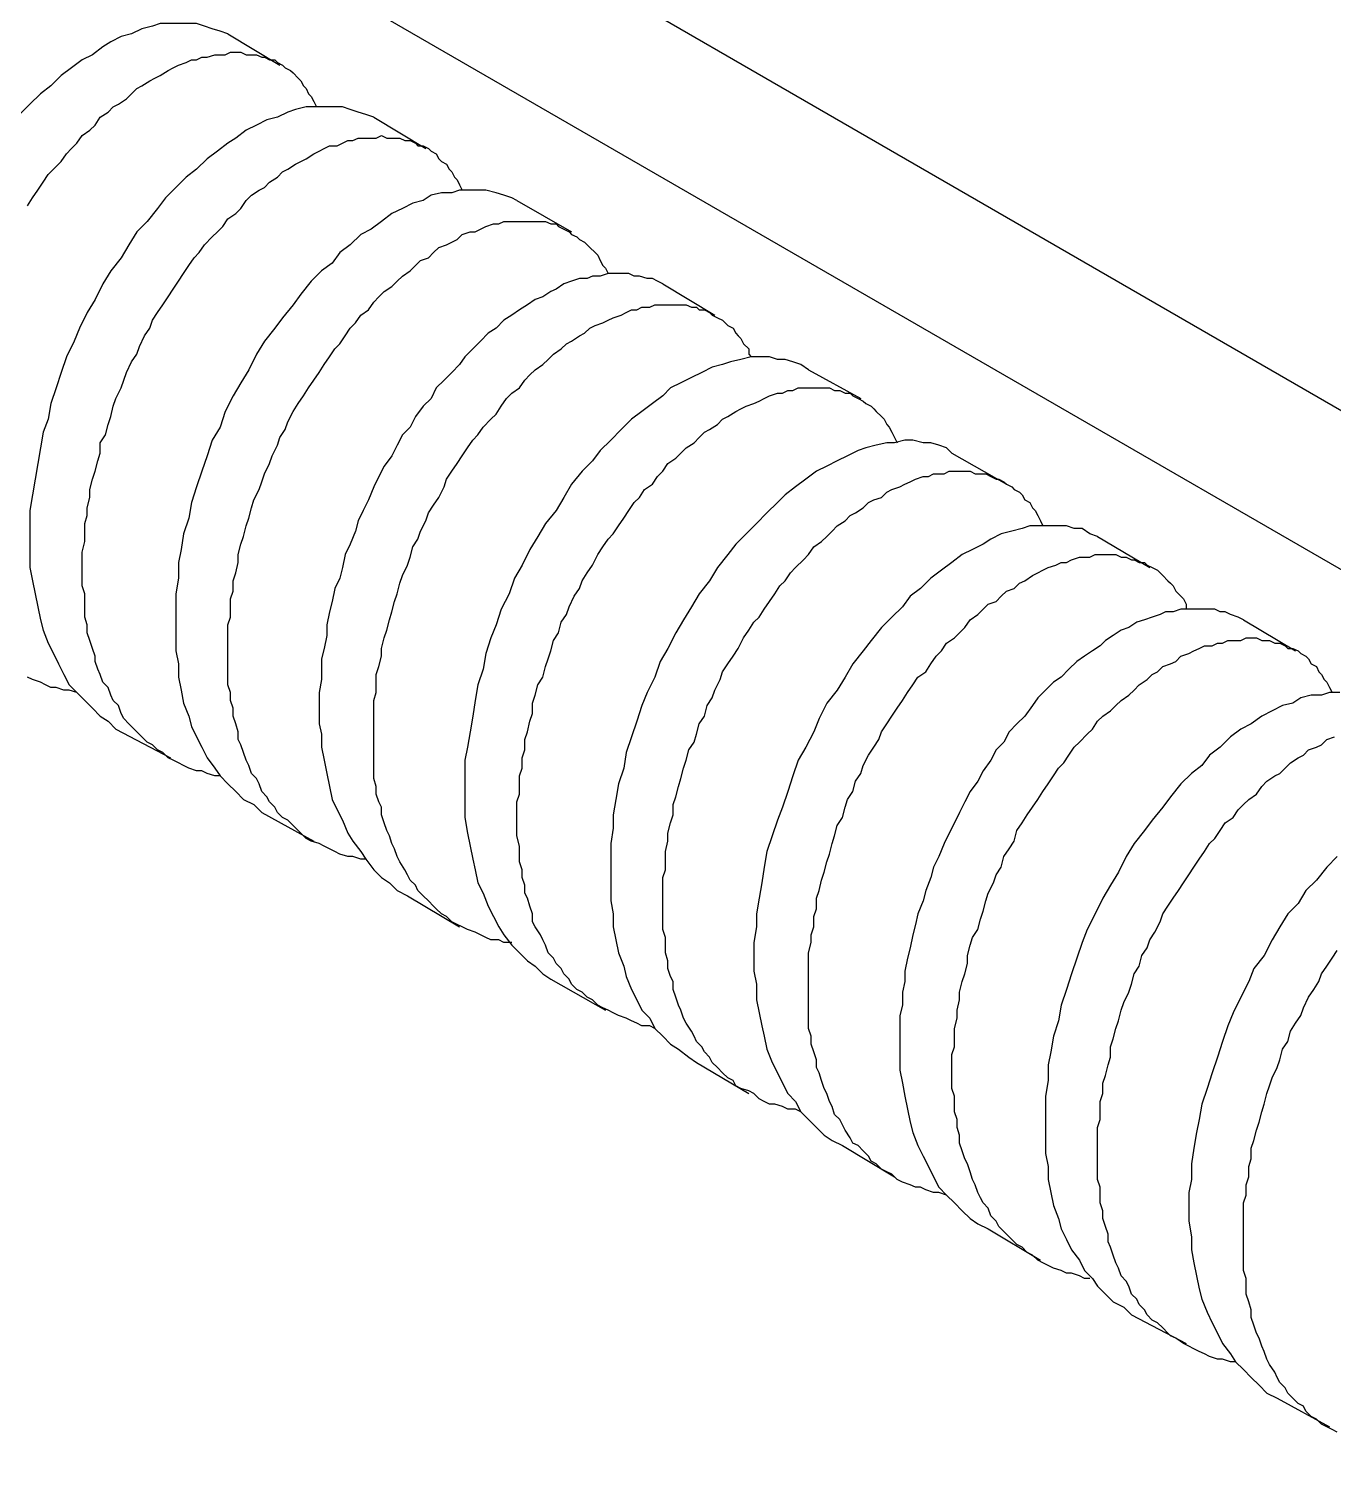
# Model space of a CAD drawing. Extents: x 23 to 317, y -101 to 289.
# Drawn here: x 93.89 to 101.41, y 71.73 to 80 of the extents above; entities that cross this region are included whole.
import ezdxf

# ---------------------------------------------------------------- set-up
doc = ezdxf.new("R2010")
doc.units = 0
doc.layers.get('0').update_dxf_attribs({"linetype": 'CONTINUOUS'})

msp = doc.modelspace()

# ---------------------------------------------------------------- linework, layer by layer
at = {"color": 7}
for points in [[(70.648592, 95.591355), (110.37747, 72.642562)], [(70.813691, 94.570742), (110.37747, 71.727012)], [(95.038251, 79.966965), (94.993224, 79.981974), (94.948197, 79.996983), (94.90317, 80.011992), (94.858143, 80.027001), (94.813116, 80.027001), (94.753079, 80.027001), (94.708052, 80.027001), (94.648016, 80.027001), (94.602989, 80.011992), (94.542953, 79.996983), (94.482917, 79.966965), (94.422881, 79.951956), (94.362845, 79.921937), (94.317818, 79.891919), (94.257782, 79.846892), (94.197746, 79.816874), (94.13771, 79.771847), (94.077674, 79.72682), (94.017637, 79.666784), (93.957601, 79.621757), (93.897565, 79.561721), (93.837529, 79.501685)], [(95.038251, 79.966965), (95.338431, 79.786856)], [(93.882556, 78.976369), (93.912574, 79.021396), (93.942592, 79.066423), (93.97261, 79.11145), (94.002628, 79.156477), (94.032646, 79.186495), (94.077674, 79.231523), (94.107692, 79.27655), (94.13771, 79.306568), (94.167728, 79.336586), (94.197746, 79.381613), (94.242773, 79.411631), (94.272791, 79.441649), (94.302809, 79.486676), (94.347836, 79.516694), (94.377854, 79.546712), (94.407872, 79.561721), (94.452899, 79.591739), (94.482917, 79.621757), (94.512935, 79.651775), (94.542953, 79.666784), (94.58798, 79.696802), (94.617998, 79.711811), (94.648016, 79.72682), (94.693043, 79.756838), (94.723061, 79.771847), (94.753079, 79.786856), (94.798107, 79.801865), (94.828125, 79.816874), (94.858143, 79.816874), (94.888161, 79.831883), (94.918179, 79.831883), (94.963206, 79.846892), (94.993224, 79.846892), (95.023242, 79.846892), (95.05326, 79.861901), (95.083278, 79.861901), (95.113296, 79.861901), (95.143314, 79.846892), (95.173332, 79.846892), (95.20335, 79.846892), (95.233368, 79.831883), (95.248377, 79.831883), (95.278395, 79.816874), (95.308413, 79.816874), (95.323422, 79.801865), (95.35344, 79.786856), (95.368449, 79.771847), (95.398467, 79.756838), (95.413476, 79.741829), (95.443494, 79.711811), (95.458503, 79.696802), (95.473512, 79.666784), (95.488521, 79.651775), (95.503531, 79.621757), (95.51854, 79.606748), (95.533549, 79.57673), (95.548558, 79.546712)], [(95.878756, 79.486676), (95.833729, 79.501685), (95.788702, 79.516694), (95.743675, 79.531703), (95.698648, 79.546712), (95.653621, 79.546712), (95.593585, 79.546712), (95.548558, 79.546712), (95.488521, 79.546712), (95.428485, 79.531703), (95.383458, 79.516694), (95.323422, 79.486676), (95.263386, 79.471667), (95.20335, 79.441649), (95.143314, 79.411631), (95.083278, 79.366604), (95.038251, 79.336586), (94.978215, 79.291559), (94.918179, 79.246532), (94.858143, 79.186495), (94.798107, 79.141468), (94.73807, 79.081432), (94.678034, 79.021396), (94.633007, 78.96136), (94.572971, 78.886315), (94.512935, 78.826279), (94.467908, 78.751234), (94.422881, 78.676189), (94.362845, 78.601144), (94.317818, 78.526099), (94.272791, 78.436044), (94.227764, 78.360999), (94.182737, 78.270945), (94.152719, 78.1959), (94.107692, 78.105846), (94.077674, 78.015792), (94.047655, 77.925738), (94.017637, 77.835684), (94.002628, 77.745629), (93.97261, 77.670584), (93.957601, 77.58053), (93.942592, 77.490476), (93.927583, 77.400422), (93.912574, 77.310368), (93.897565, 77.220314), (93.897565, 77.145269), (93.897565, 77.055215), (93.897565, 76.980169), (93.897565, 76.890115), (93.912574, 76.81507), (93.927583, 76.740025), (93.942592, 76.66498), (93.957601, 76.589935), (93.97261, 76.529899), (94.002628, 76.454854), (94.032646, 76.394818), (94.062665, 76.334781), (94.092683, 76.274745), (94.122701, 76.214709), (94.167728, 76.169682), (94.212755, 76.124655), (94.257782, 76.079628), (94.302809, 76.034601), (94.347836, 76.004583), (94.392863, 75.959556)], [(95.878756, 79.486676), (96.178936, 79.306568)], [(94.993224, 75.689394), (94.963206, 75.689394), (94.918179, 75.704403), (94.888161, 75.719412), (94.858143, 75.719412), (94.813116, 75.734421), (94.783098, 75.74943), (94.753079, 75.764439), (94.723061, 75.779448), (94.693043, 75.794457), (94.663025, 75.824475), (94.633007, 75.839484), (94.602989, 75.869502), (94.572971, 75.884511), (94.542953, 75.914529), (94.512935, 75.944547), (94.497926, 75.959556), (94.467908, 75.989574), (94.43789, 76.019592), (94.422881, 76.04961), (94.407872, 76.094637), (94.377854, 76.124655), (94.362845, 76.154673), (94.347836, 76.1997), (94.317818, 76.229718), (94.302809, 76.274745), (94.2878, 76.304763), (94.272791, 76.349791), (94.272791, 76.379809), (94.257782, 76.424836), (94.242773, 76.469863), (94.227764, 76.51489), (94.227764, 76.559917), (94.212755, 76.604944), (94.212755, 76.649971), (94.212755, 76.694998), (94.212755, 76.740025), (94.197746, 76.785052), (94.197746, 76.845088), (94.197746, 76.890115), (94.197746, 76.935142), (94.197746, 76.980169), (94.212755, 77.040205), (94.212755, 77.085233), (94.212755, 77.145269), (94.227764, 77.190296), (94.227764, 77.235323), (94.242773, 77.295359), (94.242773, 77.340386), (94.257782, 77.400422), (94.272791, 77.445449), (94.2878, 77.505485), (94.302809, 77.550512), (94.302809, 77.610548), (94.332827, 77.655575), (94.347836, 77.715611), (94.362845, 77.760638), (94.377854, 77.820675), (94.392863, 77.865702), (94.422881, 77.925738), (94.43789, 77.970765), (94.452899, 78.015792), (94.482917, 78.075828), (94.512935, 78.120855), (94.527944, 78.165882), (94.557962, 78.225918), (94.58798, 78.270945), (94.602989, 78.315972), (94.633007, 78.360999), (94.663025, 78.406026), (94.693043, 78.451053), (94.723061, 78.496081), (94.753079, 78.541108), (94.783098, 78.586135), (94.813116, 78.631162), (94.843134, 78.676189), (94.873152, 78.706207), (94.90317, 78.751234), (94.948197, 78.796261), (94.978215, 78.826279), (95.008233, 78.856297), (95.038251, 78.901324), (95.083278, 78.931342), (95.113296, 78.96136), (95.143314, 79.006387), (95.173332, 79.036405), (95.218359, 79.066423), (95.248377, 79.081432), (95.278395, 79.11145), (95.323422, 79.141468), (95.35344, 79.171486), (95.383458, 79.186495), (95.428485, 79.216514), (95.458503, 79.231523), (95.488521, 79.246532), (95.533549, 79.27655), (95.563567, 79.291559), (95.593585, 79.306568), (95.623603, 79.321577), (95.66863, 79.321577), (95.698648, 79.336586), (95.728666, 79.351595), (95.758684, 79.351595), (95.788702, 79.366604), (95.81872, 79.366604), (95.863747, 79.366604), (95.893765, 79.366604), (95.923783, 79.381613), (95.953801, 79.366604), (95.983819, 79.366604), (96.013837, 79.366604), (96.028846, 79.366604), (96.058864, 79.351595), (96.088882, 79.351595), (96.1189, 79.336586), (96.133909, 79.321577), (96.163927, 79.321577), (96.193945, 79.306568), (96.208954, 79.291559), (96.238973, 79.27655), (96.253982, 79.246532), (96.268991, 79.231523), (96.299009, 79.216514), (96.314018, 79.186495), (96.329027, 79.171486), (96.344036, 79.141468), (96.359045, 79.126459), (96.374054, 79.096441), (96.389063, 79.066423)], [(96.704252, 79.006387), (96.674234, 79.021396), (96.629207, 79.036405), (96.58418, 79.051414), (96.524144, 79.066423), (96.479117, 79.066423), (96.43409, 79.066423), (96.374054, 79.066423), (96.329027, 79.051414), (96.268991, 79.051414), (96.208954, 79.036405), (96.163927, 79.006387), (96.103891, 78.991378), (96.043855, 78.96136), (95.983819, 78.931342), (95.923783, 78.886315), (95.863747, 78.841288), (95.803711, 78.81127), (95.743675, 78.751234), (95.683639, 78.706207), (95.638612, 78.646171), (95.578576, 78.601144), (95.51854, 78.541108), (95.458503, 78.466062), (95.413476, 78.406026), (95.35344, 78.330981), (95.308413, 78.270945), (95.248377, 78.1959), (95.20335, 78.120855), (95.158323, 78.030801), (95.113296, 77.955756), (95.068269, 77.880711), (95.023242, 77.790657), (94.993224, 77.700602), (94.948197, 77.625557), (94.918179, 77.535503), (94.888161, 77.445449), (94.858143, 77.355395), (94.828125, 77.265341), (94.813116, 77.175287), (94.783098, 77.085233), (94.768088, 76.995178), (94.753079, 76.920133), (94.753079, 76.830079), (94.73807, 76.740025), (94.73807, 76.649971), (94.73807, 76.574926), (94.73807, 76.484872), (94.73807, 76.409827), (94.753079, 76.334781), (94.753079, 76.259736), (94.768088, 76.184691), (94.783098, 76.109646), (94.813116, 76.034601), (94.828125, 75.974565), (94.858143, 75.914529), (94.888161, 75.854493), (94.918179, 75.794457), (94.963206, 75.734421), (94.993224, 75.689394), (95.038251, 75.644367), (95.083278, 75.599339), (95.128305, 75.554312), (95.188341, 75.524294), (95.233368, 75.479267)], [(96.704252, 79.006387), (97.019442, 78.826279)], [(95.833729, 75.209105), (95.803711, 75.209105), (95.758684, 75.224114), (95.728666, 75.224114), (95.683639, 75.239123), (95.653621, 75.254132), (95.623603, 75.269141), (95.593585, 75.28415), (95.563567, 75.299159), (95.51854, 75.314168), (95.488521, 75.329177), (95.458503, 75.359195), (95.443494, 75.374204), (95.413476, 75.404222), (95.383458, 75.43424), (95.35344, 75.449249), (95.323422, 75.479267), (95.308413, 75.509285), (95.278395, 75.539303), (95.263386, 75.569321), (95.233368, 75.599339), (95.218359, 75.644367), (95.20335, 75.674385), (95.173332, 75.704403), (95.158323, 75.74943), (95.143314, 75.779448), (95.128305, 75.824475), (95.113296, 75.869502), (95.098287, 75.89952), (95.098287, 75.944547), (95.083278, 75.989574), (95.068269, 76.034601), (95.068269, 76.079628), (95.05326, 76.124655), (95.05326, 76.169682), (95.038251, 76.214709), (95.038251, 76.259736), (95.038251, 76.304763), (95.038251, 76.349791), (95.038251, 76.409827), (95.038251, 76.454854), (95.038251, 76.499881), (95.038251, 76.559917), (95.05326, 76.604944), (95.05326, 76.649971), (95.05326, 76.710007), (95.068269, 76.755034), (95.068269, 76.81507), (95.083278, 76.860097), (95.098287, 76.920133), (95.098287, 76.96516), (95.113296, 77.025196), (95.128305, 77.070224), (95.143314, 77.13026), (95.158323, 77.175287), (95.173332, 77.235323), (95.188341, 77.28035), (95.218359, 77.340386), (95.233368, 77.385413), (95.248377, 77.43044), (95.278395, 77.490476), (95.293404, 77.535503), (95.323422, 77.595539), (95.338431, 77.640566), (95.368449, 77.685593), (95.383458, 77.73062), (95.413476, 77.790657), (95.443494, 77.835684), (95.473512, 77.880711), (95.503531, 77.925738), (95.533549, 77.970765), (95.563567, 78.015792), (95.593585, 78.060819), (95.623603, 78.105846), (95.653621, 78.150873), (95.683639, 78.180891), (95.713657, 78.225918), (95.743675, 78.270945), (95.773693, 78.300963), (95.803711, 78.34599), (95.848738, 78.376008), (95.878756, 78.421035), (95.908774, 78.451053), (95.938792, 78.481071), (95.983819, 78.51109), (96.013837, 78.541108), (96.043855, 78.571126), (96.088882, 78.601144), (96.1189, 78.631162), (96.148918, 78.66118), (96.193945, 78.676189), (96.223964, 78.706207), (96.253982, 78.736225), (96.299009, 78.751234), (96.329027, 78.766243), (96.359045, 78.781252), (96.389063, 78.81127), (96.43409, 78.826279), (96.464108, 78.826279), (96.494126, 78.841288), (96.524144, 78.856297), (96.569171, 78.871306), (96.599189, 78.871306), (96.629207, 78.886315), (96.659225, 78.886315), (96.689243, 78.886315), (96.719261, 78.886315), (96.749279, 78.886315), (96.779297, 78.886315), (96.809315, 78.886315), (96.839333, 78.886315), (96.869351, 78.886315), (96.899369, 78.871306), (96.929387, 78.871306), (96.944397, 78.856297), (96.974415, 78.841288), (97.004433, 78.826279), (97.019442, 78.81127), (97.04946, 78.796261), (97.064469, 78.781252), (97.094487, 78.766243), (97.109496, 78.751234), (97.124505, 78.736225), (97.154523, 78.706207), (97.169532, 78.691198), (97.184541, 78.66118), (97.19955, 78.631162), (97.214559, 78.616153), (97.229568, 78.586135)], [(97.544757, 78.526099), (97.514739, 78.541108), (97.484721, 78.556117), (97.454703, 78.556117), (97.409676, 78.571126), (97.379658, 78.571126), (97.34964, 78.586135), (97.304613, 78.586135), (97.259586, 78.586135), (97.229568, 78.586135), (97.184541, 78.571126), (97.139514, 78.571126), (97.109496, 78.556117), (97.064469, 78.556117), (97.019442, 78.541108), (96.974415, 78.526099), (96.929387, 78.496081), (96.899369, 78.481071), (96.854342, 78.451053), (96.809315, 78.436044), (96.764288, 78.406026), (96.719261, 78.376008), (96.674234, 78.34599), (96.629207, 78.315972), (96.58418, 78.270945), (96.539153, 78.240927), (96.494126, 78.1959), (96.449099, 78.150873), (96.404072, 78.105846), (96.374054, 78.060819), (96.329027, 78.015792), (96.284, 77.970765), (96.238973, 77.925738), (96.208954, 77.865702), (96.163927, 77.820675), (96.1189, 77.760638), (96.088882, 77.700602), (96.043855, 77.655575), (96.013837, 77.595539), (95.983819, 77.535503), (95.938792, 77.475467), (95.908774, 77.415431), (95.878756, 77.355395), (95.848738, 77.28035), (95.81872, 77.220314), (95.788702, 77.160278), (95.773693, 77.100242), (95.743675, 77.025196), (95.713657, 76.96516), (95.698648, 76.890115), (95.683639, 76.830079), (95.653621, 76.770043), (95.638612, 76.694998), (95.623603, 76.634962), (95.608594, 76.559917), (95.608594, 76.499881), (95.593585, 76.424836), (95.578576, 76.3648), (95.578576, 76.304763), (95.578576, 76.244727), (95.563567, 76.169682), (95.563567, 76.109646), (95.563567, 76.04961), (95.563567, 75.989574), (95.578576, 75.929538)], [(97.544757, 78.526099), (97.844938, 78.34599)], [(96.674234, 74.728816), (96.629207, 74.728816), (96.599189, 74.743825), (96.554162, 74.743825), (96.524144, 74.758834), (96.494126, 74.773843), (96.464108, 74.788852), (96.419081, 74.803861), (96.389063, 74.81887), (96.359045, 74.833879), (96.329027, 74.848888), (96.299009, 74.878906), (96.268991, 74.893915), (96.238973, 74.923934), (96.223964, 74.938943), (96.193945, 74.968961), (96.163927, 74.998979), (96.133909, 75.028997), (96.1189, 75.059015), (96.088882, 75.089033), (96.073873, 75.119051), (96.058864, 75.149069), (96.028846, 75.194096), (96.013837, 75.224114), (95.998828, 75.269141), (95.983819, 75.299159), (95.96881, 75.344186), (95.953801, 75.374204), (95.938792, 75.419231), (95.923783, 75.464258), (95.923783, 75.509285), (95.908774, 75.539303), (95.893765, 75.58433), (95.893765, 75.629358), (95.878756, 75.674385), (95.878756, 75.734421), (95.878756, 75.779448), (95.878756, 75.824475), (95.878756, 75.869502), (95.878756, 75.914529), (95.878756, 75.974565), (95.878756, 76.019592), (95.878756, 76.064619), (95.878756, 76.124655), (95.893765, 76.169682), (95.893765, 76.214709), (95.893765, 76.274745), (95.908774, 76.319772), (95.923783, 76.379809), (95.923783, 76.424836), (95.938792, 76.484872), (95.953801, 76.529899), (95.96881, 76.589935), (95.983819, 76.634962), (95.998828, 76.694998), (96.013837, 76.740025), (96.028846, 76.800061), (96.043855, 76.845088), (96.073873, 76.905124), (96.088882, 76.950151), (96.103891, 77.010187), (96.133909, 77.055215), (96.148918, 77.100242), (96.178936, 77.160278), (96.193945, 77.205305), (96.223964, 77.250332), (96.253982, 77.295359), (96.284, 77.355395), (96.299009, 77.400422), (96.329027, 77.445449), (96.359045, 77.490476), (96.389063, 77.535503), (96.419081, 77.58053), (96.449099, 77.625557), (96.479117, 77.655575), (96.509135, 77.700602), (96.554162, 77.745629), (96.58418, 77.775648), (96.614198, 77.820675), (96.644216, 77.865702), (96.674234, 77.89572), (96.719261, 77.925738), (96.749279, 77.970765), (96.779297, 78.000783), (96.809315, 78.030801), (96.854342, 78.060819), (96.88436, 78.090837), (96.914378, 78.120855), (96.959406, 78.150873), (96.989424, 78.180891), (97.019442, 78.1959), (97.064469, 78.225918), (97.094487, 78.240927), (97.124505, 78.270945), (97.154523, 78.285954), (97.19955, 78.300963), (97.229568, 78.315972), (97.259586, 78.330981), (97.304613, 78.34599), (97.334631, 78.360999), (97.364649, 78.376008), (97.394667, 78.376008), (97.424685, 78.391017), (97.469712, 78.391017), (97.49973, 78.406026), (97.529748, 78.406026), (97.559766, 78.406026), (97.589784, 78.406026), (97.619802, 78.406026), (97.64982, 78.406026), (97.679839, 78.406026), (97.709857, 78.391017), (97.739875, 78.391017), (97.754884, 78.376008), (97.784902, 78.376008), (97.81492, 78.360999), (97.829929, 78.34599), (97.859947, 78.330981), (97.889965, 78.315972), (97.904974, 78.300963), (97.919983, 78.285954), (97.950001, 78.270945), (97.96501, 78.240927), (97.980019, 78.225918), (97.995028, 78.210909), (98.010037, 78.180891), (98.040055, 78.150873), (98.040055, 78.120855), (98.055064, 78.105846)], [(98.385263, 78.030801), (98.340235, 78.060819), (98.295208, 78.075828), (98.250181, 78.090837), (98.205154, 78.090837), (98.160127, 78.105846), (98.100091, 78.105846), (98.055064, 78.105846), (97.995028, 78.090837), (97.934992, 78.075828), (97.889965, 78.060819), (97.829929, 78.04581), (97.769893, 78.015792), (97.709857, 77.985774), (97.64982, 77.955756), (97.589784, 77.925738), (97.544757, 77.880711), (97.484721, 77.835684), (97.424685, 77.790657), (97.364649, 77.745629), (97.304613, 77.685593), (97.244577, 77.625557), (97.184541, 77.565521), (97.139514, 77.505485), (97.079478, 77.445449), (97.019442, 77.370404), (96.974415, 77.295359), (96.929387, 77.220314), (96.869351, 77.145269), (96.824324, 77.070224), (96.779297, 76.995178), (96.73427, 76.905124), (96.689243, 76.830079), (96.659225, 76.740025), (96.614198, 76.649971), (96.58418, 76.559917), (96.554162, 76.484872), (96.524144, 76.394818), (96.509135, 76.304763), (96.479117, 76.214709), (96.464108, 76.124655), (96.449099, 76.034601), (96.43409, 75.944547), (96.419081, 75.854493), (96.404072, 75.779448), (96.404072, 75.689394), (96.404072, 75.614348), (96.404072, 75.524294), (96.404072, 75.449249), (96.419081, 75.359195), (96.43409, 75.28415), (96.449099, 75.209105), (96.464108, 75.149069), (96.479117, 75.074024), (96.509135, 75.013988), (96.539153, 74.938943), (96.569171, 74.878906), (96.599189, 74.81887), (96.629207, 74.773843), (96.674234, 74.713807), (96.719261, 74.66878), (96.764288, 74.623753), (96.809315, 74.593735), (96.854342, 74.548708), (96.899369, 74.51869)], [(98.385263, 78.030801), (98.685443, 77.865702)], [(97.49973, 74.233519), (97.469712, 74.248528), (97.424685, 74.248528), (97.394667, 74.263537), (97.364649, 74.278546), (97.334631, 74.293555), (97.289604, 74.308564), (97.259586, 74.323573), (97.229568, 74.338582), (97.19955, 74.353591), (97.169532, 74.3686), (97.139514, 74.398618), (97.109496, 74.413627), (97.079478, 74.443645), (97.04946, 74.458654), (97.019442, 74.488672), (97.004433, 74.51869), (96.974415, 74.548708), (96.959406, 74.578726), (96.929387, 74.608744), (96.914378, 74.638762), (96.88436, 74.66878), (96.869351, 74.713807), (96.854342, 74.743825), (96.839333, 74.773843), (96.809315, 74.81887), (96.794306, 74.848888), (96.794306, 74.893915), (96.779297, 74.938943), (96.764288, 74.98397), (96.749279, 75.013988), (96.749279, 75.059015), (96.73427, 75.104042), (96.73427, 75.149069), (96.719261, 75.194096), (96.719261, 75.239123), (96.719261, 75.28415), (96.704252, 75.344186), (96.704252, 75.389213), (96.704252, 75.43424), (96.704252, 75.479267), (96.704252, 75.539303), (96.719261, 75.58433), (96.719261, 75.629358), (96.719261, 75.689394), (96.73427, 75.734421), (96.73427, 75.794457), (96.749279, 75.839484), (96.749279, 75.89952), (96.764288, 75.944547), (96.779297, 76.004583), (96.794306, 76.04961), (96.794306, 76.109646), (96.809315, 76.154673), (96.824324, 76.214709), (96.854342, 76.259736), (96.869351, 76.319772), (96.88436, 76.3648), (96.899369, 76.409827), (96.914378, 76.469863), (96.944397, 76.51489), (96.959406, 76.574926), (96.989424, 76.619953), (97.004433, 76.66498), (97.034451, 76.725016), (97.064469, 76.770043), (97.079478, 76.81507), (97.109496, 76.860097), (97.139514, 76.905124), (97.169532, 76.96516), (97.19955, 77.010187), (97.229568, 77.055215), (97.259586, 77.085233), (97.289604, 77.13026), (97.319622, 77.175287), (97.34964, 77.220314), (97.379658, 77.265341), (97.409676, 77.295359), (97.439694, 77.340386), (97.484721, 77.370404), (97.514739, 77.415431), (97.544757, 77.445449), (97.574775, 77.490476), (97.619802, 77.520494), (97.64982, 77.550512), (97.679839, 77.58053), (97.724866, 77.610548), (97.754884, 77.640566), (97.784902, 77.670584), (97.81492, 77.685593), (97.859947, 77.715611), (97.889965, 77.745629), (97.919983, 77.760638), (97.96501, 77.790657), (97.995028, 77.805666), (98.025046, 77.820675), (98.070073, 77.835684), (98.100091, 77.850693), (98.130109, 77.865702), (98.160127, 77.880711), (98.205154, 77.89572), (98.235172, 77.89572), (98.26519, 77.910729), (98.295208, 77.910729), (98.325226, 77.925738), (98.355244, 77.925738), (98.400272, 77.925738), (98.43029, 77.925738), (98.460308, 77.925738), (98.490326, 77.925738), (98.505335, 77.925738), (98.535353, 77.910729), (98.565371, 77.910729), (98.595389, 77.89572), (98.625407, 77.89572), (98.640416, 77.880711), (98.670434, 77.865702), (98.700452, 77.850693), (98.715461, 77.835684), (98.745479, 77.820675), (98.760488, 77.805666), (98.775497, 77.790657), (98.805515, 77.760638), (98.820524, 77.745629), (98.835533, 77.715611), (98.850542, 77.700602), (98.865551, 77.670584), (98.88056, 77.640566), (98.895569, 77.610548)], [(99.210759, 77.550512), (99.180741, 77.58053), (99.135714, 77.595539), (99.090686, 77.610548), (99.045659, 77.610548), (98.985623, 77.625557), (98.940596, 77.625557), (98.88056, 77.610548), (98.835533, 77.610548), (98.775497, 77.595539), (98.715461, 77.58053), (98.670434, 77.565521), (98.610398, 77.535503), (98.550362, 77.505485), (98.490326, 77.475467), (98.43029, 77.445449), (98.370253, 77.400422), (98.310217, 77.355395), (98.250181, 77.310368), (98.205154, 77.265341), (98.145118, 77.205305), (98.085082, 77.145269), (98.025046, 77.085233), (97.96501, 77.025196), (97.919983, 76.96516), (97.859947, 76.890115), (97.81492, 76.81507), (97.754884, 76.740025), (97.709857, 76.66498), (97.66483, 76.589935), (97.619802, 76.51489), (97.574775, 76.424836), (97.529748, 76.349791), (97.49973, 76.259736), (97.454703, 76.169682), (97.424685, 76.094637), (97.394667, 76.004583), (97.364649, 75.914529), (97.334631, 75.824475), (97.319622, 75.734421), (97.289604, 75.644367), (97.274595, 75.554312), (97.259586, 75.464258), (97.259586, 75.389213), (97.244577, 75.299159), (97.244577, 75.209105), (97.244577, 75.13406), (97.244577, 75.044006), (97.244577, 74.968961), (97.259586, 74.893915), (97.259586, 74.81887), (97.274595, 74.743825), (97.289604, 74.66878), (97.319622, 74.593735), (97.334631, 74.533699), (97.364649, 74.458654), (97.394667, 74.398618), (97.424685, 74.338582), (97.469712, 74.293555), (97.49973, 74.233519), (97.544757, 74.188492), (97.589784, 74.143464), (97.634811, 74.113446), (97.694848, 74.068419), (97.739875, 74.038401)], [(99.210759, 77.550512), (99.525948, 77.370404)], [(98.340235, 73.75323), (98.310217, 73.768239), (98.26519, 73.768239), (98.235172, 73.783248), (98.190145, 73.798257), (98.160127, 73.798257), (98.130109, 73.813266), (98.100091, 73.828275), (98.070073, 73.858293), (98.040055, 73.873302), (97.995028, 73.888311), (97.96501, 73.90332), (97.950001, 73.933338), (97.919983, 73.948347), (97.889965, 73.978365), (97.859947, 74.008383), (97.829929, 74.038401), (97.81492, 74.068419), (97.784902, 74.098437), (97.769893, 74.128455), (97.739875, 74.158473), (97.724866, 74.188492), (97.709857, 74.21851), (97.679839, 74.263537), (97.66483, 74.293555), (97.64982, 74.338582), (97.634811, 74.3686), (97.619802, 74.413627), (97.604793, 74.458654), (97.604793, 74.503681), (97.589784, 74.533699), (97.574775, 74.578726), (97.574775, 74.623753), (97.559766, 74.66878), (97.559766, 74.713807), (97.559766, 74.758834), (97.544757, 74.803861), (97.544757, 74.863897), (97.544757, 74.908925), (97.544757, 74.953952), (97.544757, 74.998979), (97.544757, 75.059015), (97.544757, 75.104042), (97.559766, 75.149069), (97.559766, 75.209105), (97.559766, 75.254132), (97.574775, 75.314168), (97.574775, 75.359195), (97.589784, 75.419231), (97.604793, 75.464258), (97.604793, 75.524294), (97.619802, 75.569321), (97.634811, 75.629358), (97.64982, 75.674385), (97.66483, 75.734421), (97.679839, 75.779448), (97.694848, 75.839484), (97.724866, 75.884511), (97.739875, 75.929538), (97.754884, 75.989574), (97.784902, 76.034601), (97.799911, 76.094637), (97.829929, 76.139664), (97.844938, 76.184691), (97.874956, 76.244727), (97.889965, 76.289754), (97.919983, 76.334781), (97.950001, 76.379809), (97.980019, 76.424836), (98.010037, 76.484872), (98.040055, 76.529899), (98.070073, 76.574926), (98.100091, 76.604944), (98.130109, 76.649971), (98.160127, 76.694998), (98.190145, 76.740025), (98.220163, 76.785052), (98.250181, 76.81507), (98.280199, 76.860097), (98.310217, 76.890115), (98.355244, 76.935142), (98.385263, 76.96516), (98.415281, 77.010187), (98.460308, 77.040205), (98.490326, 77.070224), (98.520344, 77.100242), (98.550362, 77.13026), (98.595389, 77.160278), (98.625407, 77.190296), (98.655425, 77.205305), (98.700452, 77.235323), (98.73047, 77.265341), (98.760488, 77.28035), (98.805515, 77.295359), (98.835533, 77.325377), (98.865551, 77.340386), (98.910578, 77.355395), (98.940596, 77.370404), (98.970614, 77.385413), (99.000632, 77.400422), (99.045659, 77.415431), (99.075677, 77.415431), (99.105696, 77.43044), (99.135714, 77.43044), (99.165732, 77.43044), (99.19575, 77.445449), (99.225768, 77.445449), (99.255786, 77.445449), (99.285804, 77.445449), (99.315822, 77.445449), (99.34584, 77.43044), (99.375858, 77.43044), (99.405876, 77.43044), (99.435894, 77.415431), (99.465912, 77.400422), (99.480921, 77.400422), (99.510939, 77.385413), (99.525948, 77.370404), (99.555966, 77.355395), (99.570975, 77.340386), (99.600993, 77.325377), (99.616002, 77.310368), (99.631011, 77.28035), (99.661029, 77.265341), (99.676038, 77.235323), (99.691047, 77.220314), (99.706056, 77.190296), (99.721065, 77.160278), (99.736074, 77.13026)], [(100.051264, 77.070224), (100.006237, 77.085233), (99.96121, 77.115251), (99.916183, 77.115251), (99.871156, 77.13026), (99.826129, 77.13026), (99.781101, 77.13026), (99.721065, 77.13026), (99.661029, 77.13026), (99.616002, 77.115251), (99.555966, 77.100242), (99.49593, 77.085233), (99.435894, 77.055215), (99.390867, 77.025196), (99.330831, 76.995178), (99.270795, 76.96516), (99.210759, 76.920133), (99.150723, 76.875106), (99.090686, 76.830079), (99.03065, 76.770043), (98.970614, 76.725016), (98.925587, 76.66498), (98.865551, 76.604944), (98.805515, 76.544908), (98.745479, 76.469863), (98.700452, 76.409827), (98.640416, 76.334781), (98.595389, 76.259736), (98.550362, 76.184691), (98.490326, 76.109646), (98.445299, 76.019592), (98.415281, 75.944547), (98.370253, 75.854493), (98.325226, 75.779448), (98.295208, 75.689394), (98.26519, 75.599339), (98.235172, 75.509285), (98.205154, 75.43424), (98.175136, 75.344186), (98.145118, 75.254132), (98.130109, 75.164078), (98.1151, 75.074024), (98.100091, 74.98397), (98.085082, 74.893915), (98.085082, 74.81887), (98.070073, 74.728816), (98.070073, 74.638762), (98.070073, 74.563717), (98.085082, 74.488672), (98.085082, 74.398618), (98.100091, 74.323573), (98.1151, 74.248528), (98.130109, 74.188492), (98.145118, 74.113446), (98.175136, 74.038401), (98.205154, 73.978365), (98.235172, 73.918329), (98.26519, 73.858293), (98.310217, 73.813266), (98.340235, 73.75323), (98.385263, 73.708203), (98.43029, 73.663176), (98.475317, 73.618149), (98.520344, 73.588131), (98.58038, 73.558113)], [(100.051264, 77.070224), (100.351444, 76.890115)], [(99.180741, 73.272941), (99.135714, 73.28795), (99.105696, 73.28795), (99.060668, 73.302959), (99.03065, 73.317968), (99.000632, 73.317968), (98.970614, 73.332977), (98.925587, 73.347986), (98.895569, 73.362995), (98.865551, 73.393013), (98.835533, 73.408022), (98.805515, 73.423031), (98.775497, 73.453049), (98.745479, 73.468059), (98.73047, 73.498077), (98.700452, 73.528095), (98.670434, 73.558113), (98.640416, 73.573122), (98.625407, 73.60314), (98.595389, 73.648167), (98.58038, 73.678185), (98.565371, 73.708203), (98.535353, 73.738221), (98.520344, 73.783248), (98.505335, 73.813266), (98.490326, 73.858293), (98.475317, 73.888311), (98.460308, 73.933338), (98.445299, 73.978365), (98.43029, 74.008383), (98.43029, 74.05341), (98.415281, 74.098437), (98.400272, 74.143464), (98.400272, 74.188492), (98.385263, 74.233519), (98.385263, 74.278546), (98.385263, 74.323573), (98.385263, 74.3686), (98.385263, 74.428636), (98.385263, 74.473663), (98.385263, 74.51869), (98.385263, 74.563717), (98.385263, 74.623753), (98.385263, 74.66878), (98.400272, 74.728816), (98.400272, 74.773843), (98.415281, 74.81887), (98.415281, 74.878906), (98.43029, 74.923934), (98.43029, 74.98397), (98.445299, 75.028997), (98.460308, 75.089033), (98.475317, 75.13406), (98.490326, 75.194096), (98.505335, 75.239123), (98.520344, 75.299159), (98.535353, 75.344186), (98.550362, 75.404222), (98.58038, 75.449249), (98.595389, 75.509285), (98.610398, 75.554312), (98.640416, 75.599339), (98.655425, 75.659376), (98.685443, 75.704403), (98.700452, 75.74943), (98.73047, 75.809466), (98.760488, 75.854493), (98.790506, 75.89952), (98.805515, 75.944547), (98.835533, 75.989574), (98.865551, 76.034601), (98.895569, 76.079628), (98.925587, 76.124655), (98.955605, 76.169682), (98.985623, 76.214709), (99.015641, 76.259736), (99.060668, 76.289754), (99.090686, 76.334781), (99.120705, 76.379809), (99.150723, 76.409827), (99.180741, 76.454854), (99.225768, 76.484872), (99.255786, 76.51489), (99.285804, 76.544908), (99.315822, 76.589935), (99.360849, 76.619953), (99.390867, 76.649971), (99.420885, 76.679989), (99.465912, 76.694998), (99.49593, 76.725016), (99.525948, 76.755034), (99.570975, 76.770043), (99.600993, 76.800061), (99.631011, 76.81507), (99.676038, 76.845088), (99.706056, 76.860097), (99.736074, 76.875106), (99.766092, 76.890115), (99.811119, 76.905124), (99.841138, 76.920133), (99.871156, 76.920133), (99.901174, 76.935142), (99.946201, 76.950151), (99.976219, 76.950151), (100.006237, 76.950151), (100.036255, 76.96516), (100.066273, 76.96516), (100.096291, 76.96516), (100.126309, 76.96516), (100.156327, 76.96516), (100.186345, 76.950151), (100.216363, 76.950151), (100.246381, 76.935142), (100.26139, 76.935142), (100.291408, 76.920133), (100.321426, 76.920133), (100.336435, 76.905124), (100.366453, 76.890115), (100.396471, 76.875106), (100.41148, 76.860097), (100.426489, 76.845088), (100.456507, 76.81507), (100.471516, 76.800061), (100.486525, 76.785052), (100.501534, 76.755034), (100.531552, 76.725016), (100.546562, 76.710007), (100.561571, 76.679989), (100.561571, 76.649971)], [(100.891769, 76.589935), (100.861751, 76.604944), (100.816724, 76.619953), (100.786706, 76.634962), (100.756688, 76.634962), (100.72667, 76.649971), (100.681643, 76.649971), (100.651625, 76.649971), (100.606598, 76.649971), (100.57658, 76.649971), (100.531552, 76.649971), (100.486525, 76.634962), (100.441498, 76.634962), (100.41148, 76.619953), (100.366453, 76.604944), (100.321426, 76.589935), (100.276399, 76.574926), (100.231372, 76.544908), (100.186345, 76.529899), (100.141318, 76.499881), (100.096291, 76.469863), (100.066273, 76.439845), (100.021246, 76.409827), (99.976219, 76.379809), (99.931192, 76.349791), (99.886165, 76.304763), (99.841138, 76.259736), (99.79611, 76.229718), (99.751083, 76.184691), (99.706056, 76.139664), (99.676038, 76.094637), (99.631011, 76.034601), (99.585984, 75.989574), (99.540957, 75.944547), (99.510939, 75.884511), (99.465912, 75.839484), (99.435894, 75.779448), (99.390867, 75.719412), (99.360849, 75.659376), (99.315822, 75.599339), (99.285804, 75.539303), (99.255786, 75.479267), (99.225768, 75.419231), (99.19575, 75.359195), (99.165732, 75.299159), (99.135714, 75.224114), (99.105696, 75.164078), (99.090686, 75.104042), (99.060668, 75.028997), (99.045659, 74.968961), (99.015641, 74.893915), (99.000632, 74.833879), (98.985623, 74.773843), (98.970614, 74.698798), (98.955605, 74.638762), (98.940596, 74.563717), (98.940596, 74.503681), (98.925587, 74.443645), (98.925587, 74.3686), (98.910578, 74.308564), (98.910578, 74.248528), (98.910578, 74.188492), (98.910578, 74.113446), (98.910578, 74.05341), (98.910578, 73.993374)], [(100.891769, 76.589935), (101.191949, 76.409827)], [(100.006237, 72.792653), (99.976219, 72.792653), (99.946201, 72.807662), (99.901174, 72.822671), (99.871156, 72.822671), (99.841138, 72.83768), (99.79611, 72.852689), (99.766092, 72.867698), (99.736074, 72.882707), (99.706056, 72.897716), (99.676038, 72.927734), (99.64602, 72.942743), (99.616002, 72.972761), (99.585984, 72.98777), (99.555966, 73.017788), (99.525948, 73.047806), (99.510939, 73.062815), (99.480921, 73.092833), (99.465912, 73.122851), (99.435894, 73.152869), (99.420885, 73.197896), (99.390867, 73.227914), (99.375858, 73.257932), (99.360849, 73.28795), (99.34584, 73.332977), (99.330831, 73.362995), (99.315822, 73.408022), (99.300813, 73.453049), (99.285804, 73.483068), (99.270795, 73.528095), (99.255786, 73.573122), (99.255786, 73.618149), (99.240777, 73.663176), (99.240777, 73.708203), (99.225768, 73.75323), (99.225768, 73.798257), (99.225768, 73.843284), (99.210759, 73.888311), (99.210759, 73.933338), (99.210759, 73.993374), (99.210759, 74.038401), (99.210759, 74.083428), (99.225768, 74.128455), (99.225768, 74.188492), (99.225768, 74.233519), (99.240777, 74.293555), (99.240777, 74.338582), (99.255786, 74.398618), (99.255786, 74.443645), (99.270795, 74.503681), (99.285804, 74.548708), (99.300813, 74.608744), (99.300813, 74.653771), (99.315822, 74.713807), (99.330831, 74.758834), (99.360849, 74.803861), (99.375858, 74.863897), (99.390867, 74.908925), (99.405876, 74.968961), (99.420885, 75.013988), (99.450903, 75.074024), (99.465912, 75.119051), (99.49593, 75.164078), (99.510939, 75.224114), (99.540957, 75.269141), (99.570975, 75.314168), (99.585984, 75.374204), (99.616002, 75.419231), (99.64602, 75.464258), (99.676038, 75.509285), (99.706056, 75.554312), (99.736074, 75.599339), (99.766092, 75.644367), (99.79611, 75.689394), (99.826129, 75.734421), (99.856147, 75.764439), (99.886165, 75.809466), (99.916183, 75.854493), (99.946201, 75.884511), (99.991228, 75.929538), (100.021246, 75.959556), (100.051264, 76.004583), (100.081282, 76.034601), (100.126309, 76.064619), (100.156327, 76.094637), (100.186345, 76.124655), (100.231372, 76.154673), (100.26139, 76.184691), (100.291408, 76.214709), (100.336435, 76.244727), (100.366453, 76.274745), (100.396471, 76.289754), (100.426489, 76.319772), (100.471516, 76.334781), (100.501534, 76.349791), (100.531552, 76.379809), (100.57658, 76.394818), (100.606598, 76.409827), (100.636616, 76.424836), (100.666634, 76.439845), (100.711661, 76.439845), (100.741679, 76.454854), (100.771697, 76.454854), (100.801715, 76.469863), (100.831733, 76.469863), (100.87676, 76.469863), (100.906778, 76.484872), (100.936796, 76.484872), (100.966814, 76.484872), (100.996832, 76.469863), (101.02685, 76.469863), (101.041859, 76.469863), (101.071877, 76.454854), (101.101895, 76.454854), (101.131913, 76.439845), (101.146922, 76.424836), (101.17694, 76.424836), (101.206958, 76.409827), (101.221967, 76.394818), (101.251986, 76.379809), (101.266995, 76.3648), (101.282004, 76.334781), (101.312022, 76.319772), (101.327031, 76.289754), (101.34204, 76.274745), (101.357049, 76.244727), (101.372058, 76.229718), (101.387067, 76.1997), (101.402076, 76.169682)], [(94.167728, 76.169682), (94.122701, 76.184691), (94.092683, 76.184691), (94.047655, 76.1997), (94.017637, 76.1997), (93.987619, 76.214709), (93.957601, 76.229718), (93.912574, 76.244727), (93.882556, 76.259736)], [(101.447103, 76.169682), (101.387067, 76.169682), (101.34204, 76.154673), (101.282004, 76.154673), (101.221967, 76.139664), (101.17694, 76.109646), (101.116904, 76.094637), (101.056868, 76.064619), (100.996832, 76.034601), (100.936796, 75.989574), (100.87676, 75.959556), (100.816724, 75.914529), (100.756688, 75.854493), (100.696652, 75.809466), (100.651625, 75.74943), (100.591589, 75.704403), (100.531552, 75.644367), (100.471516, 75.569321), (100.426489, 75.509285), (100.366453, 75.43424), (100.321426, 75.374204), (100.26139, 75.299159), (100.216363, 75.224114), (100.171336, 75.13406), (100.126309, 75.059015), (100.081282, 74.98397), (100.036255, 74.893915), (99.991228, 74.803861), (99.96121, 74.728816), (99.931192, 74.638762), (99.901174, 74.548708), (99.871156, 74.458654), (99.841138, 74.3686), (99.826129, 74.278546), (99.79611, 74.188492), (99.781101, 74.098437), (99.766092, 74.023392), (99.766092, 73.933338), (99.751083, 73.843284), (99.751083, 73.75323), (99.751083, 73.678185), (99.751083, 73.588131), (99.751083, 73.513086), (99.766092, 73.43804), (99.766092, 73.362995), (99.781101, 73.28795), (99.79611, 73.212905), (99.826129, 73.13786), (99.841138, 73.077824), (99.871156, 73.017788), (99.901174, 72.957752), (99.946201, 72.897716), (99.976219, 72.83768), (100.021246, 72.792653), (100.051264, 72.747626), (100.096291, 72.702598), (100.141318, 72.657571), (100.201354, 72.627553), (100.246381, 72.582526)], [(94.392863, 75.959556), (94.708052, 75.794457)], [(95.578576, 75.929538), (95.578576, 75.854493), (95.593585, 75.779448), (95.608594, 75.704403), (95.623603, 75.629358), (95.638612, 75.554312), (95.66863, 75.494276), (95.698648, 75.43424), (95.728666, 75.359195), (95.758684, 75.314168), (95.803711, 75.254132), (95.833729, 75.209105), (95.878756, 75.149069), (95.923783, 75.104042), (95.96881, 75.074024), (96.013837, 75.028997), (96.073873, 74.998979)], [(100.846742, 72.312364), (100.816724, 72.312364), (100.771697, 72.327373), (100.741679, 72.327373), (100.696652, 72.342382), (100.666634, 72.357391), (100.636616, 72.3724), (100.606598, 72.387409), (100.57658, 72.402418), (100.546562, 72.417427), (100.501534, 72.447445), (100.471516, 72.462454), (100.456507, 72.477463), (100.426489, 72.507481), (100.396471, 72.537499), (100.366453, 72.552508), (100.336435, 72.582526), (100.321426, 72.612544), (100.291408, 72.642562), (100.276399, 72.67258), (100.246381, 72.702598), (100.231372, 72.747626), (100.216363, 72.777644), (100.186345, 72.807662), (100.171336, 72.852689), (100.156327, 72.882707), (100.141318, 72.927734), (100.126309, 72.972761), (100.1113, 73.002779), (100.1113, 73.047806), (100.096291, 73.092833), (100.081282, 73.13786), (100.081282, 73.182887), (100.066273, 73.227914), (100.066273, 73.272941), (100.066273, 73.317968), (100.051264, 73.362995), (100.051264, 73.408022), (100.051264, 73.453049), (100.051264, 73.513086), (100.051264, 73.558113), (100.051264, 73.60314), (100.051264, 73.663176), (100.066273, 73.708203), (100.066273, 73.75323), (100.066273, 73.813266), (100.081282, 73.858293), (100.081282, 73.918329), (100.096291, 73.963356), (100.1113, 74.023392), (100.126309, 74.068419), (100.126309, 74.128455), (100.141318, 74.173482), (100.156327, 74.233519), (100.171336, 74.278546), (100.186345, 74.338582), (100.201354, 74.383609), (100.231372, 74.443645), (100.246381, 74.488672), (100.26139, 74.548708), (100.291408, 74.593735), (100.306417, 74.653771), (100.336435, 74.698798), (100.351444, 74.743825), (100.381462, 74.788852), (100.41148, 74.848888), (100.426489, 74.893915), (100.456507, 74.938943), (100.486525, 74.98397), (100.516543, 75.028997), (100.546562, 75.074024), (100.57658, 75.119051), (100.606598, 75.164078), (100.636616, 75.209105), (100.666634, 75.254132), (100.696652, 75.299159), (100.72667, 75.329177), (100.756688, 75.374204), (100.786706, 75.419231), (100.831733, 75.449249), (100.861751, 75.494276), (100.891769, 75.524294), (100.921787, 75.554312), (100.966814, 75.58433), (100.996832, 75.629358), (101.02685, 75.659376), (101.071877, 75.689394), (101.101895, 75.704403), (101.131913, 75.734421), (101.161931, 75.764439), (101.206958, 75.794457), (101.236976, 75.809466), (101.266995, 75.839484), (101.312022, 75.854493), (101.34204, 75.869502), (101.372058, 75.89952), (101.417085, 75.914529)], [(95.233368, 75.479267), (95.533549, 75.314168)], [(101.432094, 75.224114), (101.372058, 75.164078), (101.312022, 75.089033), (101.251986, 75.028997), (101.206958, 74.953952), (101.146922, 74.893915), (101.101895, 74.81887), (101.056868, 74.743825), (101.011841, 74.653771), (100.951805, 74.578726), (100.921787, 74.503681), (100.87676, 74.413627), (100.831733, 74.323573), (100.801715, 74.248528), (100.771697, 74.158473), (100.741679, 74.068419), (100.711661, 73.978365), (100.681643, 73.888311), (100.651625, 73.798257), (100.636616, 73.708203), (100.621607, 73.633158), (100.606598, 73.543104), (100.591589, 73.453049), (100.591589, 73.362995), (100.57658, 73.28795), (100.57658, 73.197896), (100.57658, 73.122851), (100.591589, 73.032797), (100.591589, 72.957752), (100.606598, 72.882707), (100.621607, 72.807662), (100.636616, 72.732616), (100.651625, 72.67258), (100.681643, 72.597535), (100.711661, 72.537499), (100.741679, 72.477463), (100.771697, 72.417427), (100.816724, 72.357391), (100.846742, 72.312364), (100.891769, 72.267337), (100.936796, 72.22231), (100.981823, 72.177283), (101.02685, 72.132256), (101.086886, 72.102238)], [(96.073873, 74.998979), (96.374054, 74.81887)], [(101.432094, 71.90712), (101.402076, 71.922129), (101.372058, 71.937138), (101.34204, 71.952147), (101.312022, 71.982165), (101.282004, 71.997174), (101.251986, 72.027193), (101.236976, 72.057211), (101.206958, 72.07222), (101.17694, 72.102238), (101.146922, 72.132256), (101.131913, 72.162274), (101.101895, 72.192292), (101.086886, 72.22231), (101.071877, 72.252328), (101.041859, 72.297355), (101.02685, 72.327373), (101.011841, 72.3724), (100.996832, 72.402418), (100.981823, 72.447445), (100.966814, 72.477463), (100.951805, 72.52249), (100.936796, 72.567517), (100.936796, 72.612544), (100.921787, 72.657571), (100.906778, 72.702598), (100.906778, 72.747626), (100.906778, 72.792653), (100.891769, 72.83768), (100.891769, 72.882707), (100.891769, 72.927734), (100.891769, 72.972761), (100.891769, 73.017788), (100.891769, 73.077824), (100.891769, 73.122851), (100.891769, 73.167878), (100.891769, 73.227914), (100.906778, 73.272941), (100.906778, 73.332977), (100.921787, 73.378004), (100.921787, 73.43804), (100.936796, 73.483068), (100.936796, 73.543104), (100.951805, 73.588131), (100.966814, 73.648167), (100.981823, 73.693194), (100.996832, 73.75323), (101.011841, 73.798257), (101.02685, 73.858293), (101.041859, 73.90332), (101.056868, 73.948347), (101.086886, 74.008383), (101.101895, 74.05341), (101.116904, 74.113446), (101.146922, 74.158473), (101.161931, 74.21851), (101.191949, 74.263537), (101.221967, 74.308564), (101.236976, 74.353591), (101.266995, 74.413627), (101.297013, 74.458654), (101.327031, 74.503681), (101.34204, 74.548708), (101.372058, 74.593735), (101.402076, 74.638762), (101.432094, 74.683789)], [(96.899369, 74.51869), (97.214559, 74.338582)], [(97.739875, 74.038401), (98.040055, 73.858293)], [(98.910578, 73.993374), (98.925587, 73.918329), (98.940596, 73.843284), (98.955605, 73.768239), (98.970614, 73.693194), (98.985623, 73.633158), (99.015641, 73.558113), (99.045659, 73.498077), (99.075677, 73.43804), (99.105696, 73.378004), (99.135714, 73.317968), (99.180741, 73.272941), (99.225768, 73.227914), (99.270795, 73.182887), (99.315822, 73.13786), (99.360849, 73.107842), (99.420885, 73.077824)], [(98.58038, 73.558113), (98.88056, 73.378004)], [(99.420885, 73.077824), (99.721065, 72.897716)], [(100.246381, 72.582526), (100.561571, 72.417427)], [(101.086886, 72.102238), (101.387067, 71.937138)]]:
    msp.add_lwpolyline(points, dxfattribs=at)

doc.saveas('drawing.dxf')
